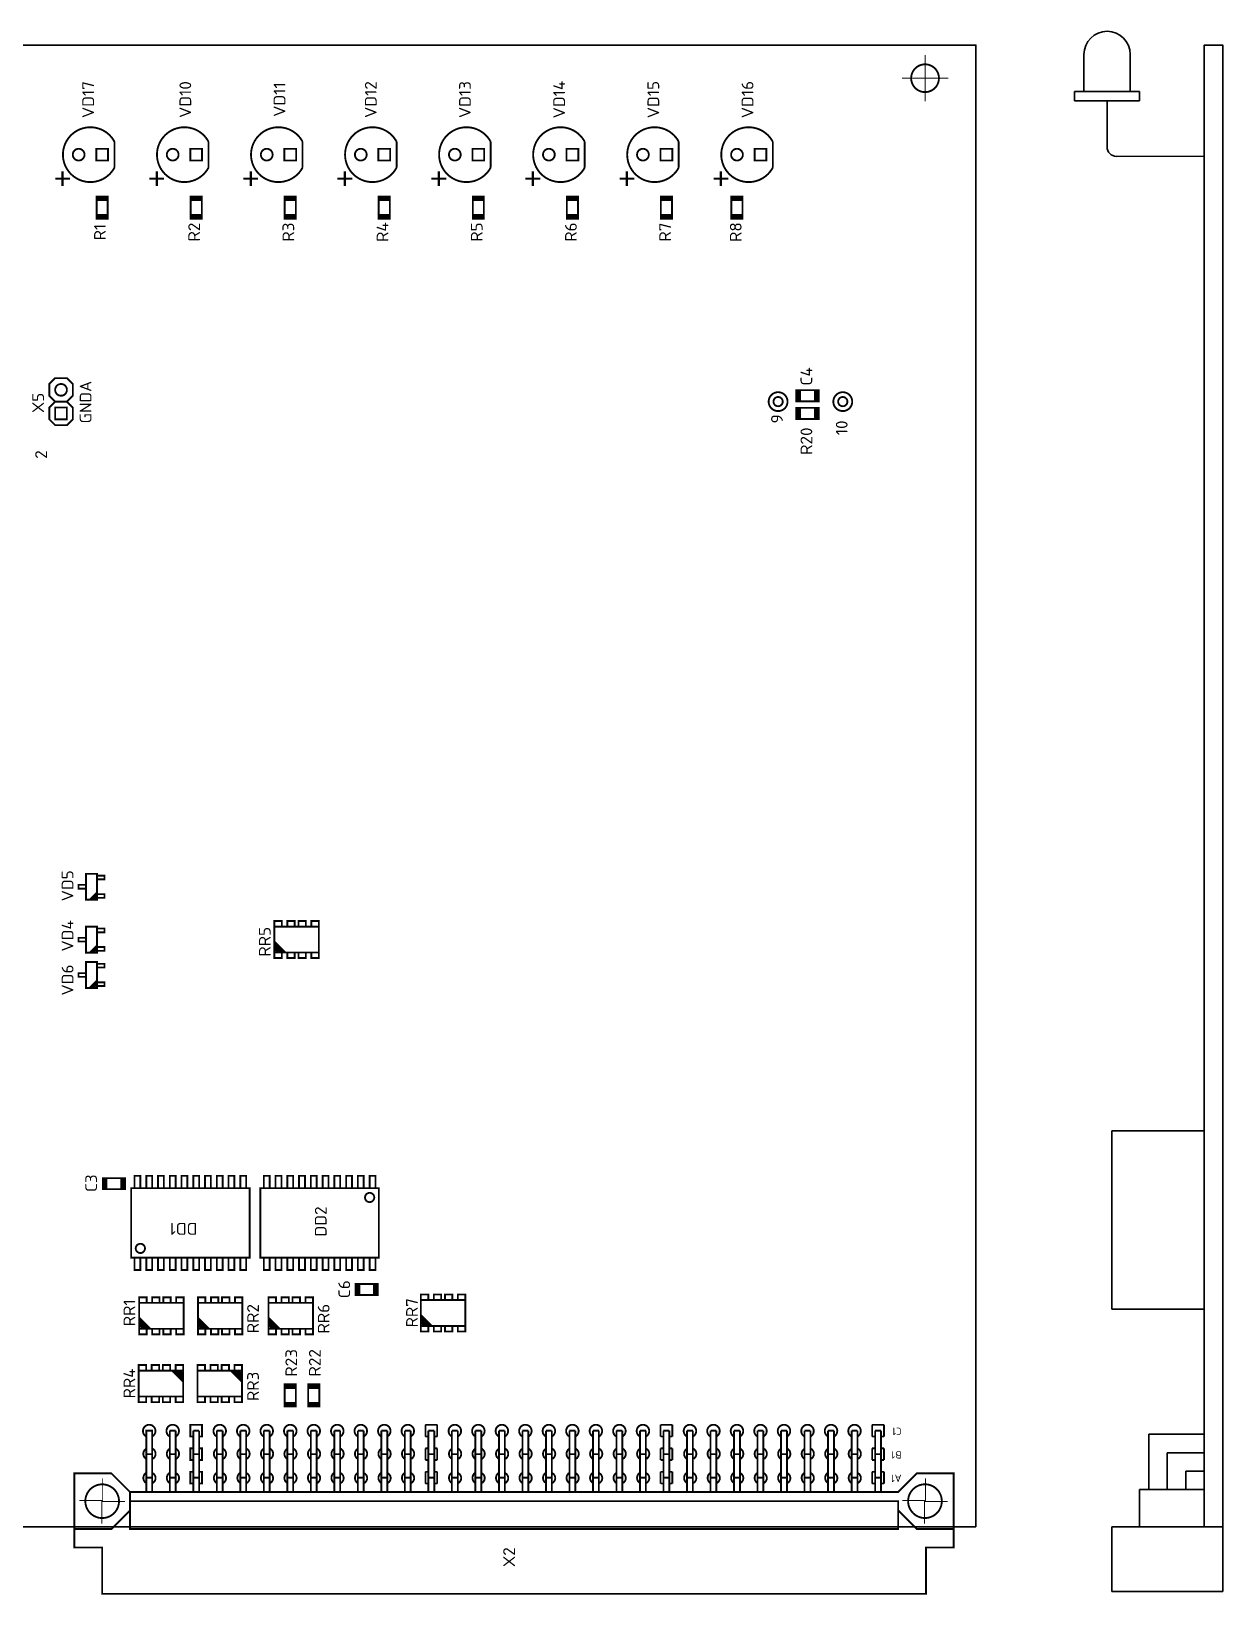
# Model space of a CAD drawing. Header units: millimetres. Extents: x 370 to 630, y -3056 to -2888.
# Drawn here: x 501.3 to 630, y -3056.3 to -2887.5 of the extents above; entities that cross this region are included whole.
import ezdxf
from ezdxf.enums import TextEntityAlignment as Align

# ---------------------------------------------------------------- set-up
doc = ezdxf.new("R2010")
doc.units = ezdxf.units.MM
doc.layers.add('BOARD', color=173, linetype='Continuous', lineweight=35)
doc.layers.add('TOP', color=241, linetype='Continuous', lineweight=35)
doc.styles.get("Standard").update_dxf_attribs({"font": 'txt.shx'})

msp = doc.modelspace()

# ---------------------------------------------------------------- linework, layer by layer
at = {"layer": 'BOARD'}
for points in [[(603.34, -3049), (370.09, -3049), (370.09, -2889), (603.34, -2889)], [(630, -3049), (628, -3049), (628, -2889), (630, -2889)]]:
    msp.add_lwpolyline(points, close=True, dxfattribs=at)
at = {"layer": 'TOP'}
for p, q in [((615, -2894), (615, -2890)), ((620, -2894), (620, -2890)), ((614, -2894), (614, -2895)), ((621, -2894), (614, -2894)), ((614, -2895), (621, -2895)), ((617.5, -2895), (617.5, -2900)), ((621, -2895), (621, -2894)), ((628, -2901), (618.507, -2901.007)), ((628, -3006.235), (618, -3006.235)), ((618, -3006.235), (618, -3025.51)), ((618, -3025.51), (628, -3025.51)), ((622, -3044.971), (622, -3039)), ((622, -3039), (628, -3039)), ((624, -3044.971), (624, -3041)), ((624, -3041), (628, -3041)), ((626, -3044.971), (626, -3043)), ((626, -3043), (628, -3043)), ((628, -3044.971), (621, -3044.971)), ((621, -3044.971), (621, -3049)), ((628, -3049), (618, -3049)), ((618, -3049), (618, -3056)), ((630, -3056), (630, -3049)), ((618, -3056), (630, -3056))]:
    msp.add_line(p, q, dxfattribs=at)
for points, const_width in [([(597.84, -2895.07), (597.84, -2890.07)], 0.1), ([(595.34, -2892.57), (600.34, -2892.57)], 0.1), ([(509.575, -2901.46), (508.305, -2901.46), (508.305, -2900.19), (509.575, -2900.19), (509.575, -2901.46)], 0.2), ([(510.27, -2902.225), (510.27, -2899.425)], 0.2), ([(519.735, -2901.46), (518.465, -2901.46), (518.465, -2900.19), (519.735, -2900.19), (519.735, -2901.46)], 0.2), ([(520.43, -2902.225), (520.43, -2899.425)], 0.2), ([(529.895, -2901.46), (528.625, -2901.46), (528.625, -2900.19), (529.895, -2900.19), (529.895, -2901.46)], 0.2), ([(530.59, -2902.225), (530.59, -2899.425)], 0.2), ([(540.055, -2901.46), (538.785, -2901.46), (538.785, -2900.19), (540.055, -2900.19), (540.055, -2901.46)], 0.2), ([(540.75, -2902.225), (540.75, -2899.425)], 0.2), ([(550.215, -2901.46), (548.945, -2901.46), (548.945, -2900.19), (550.215, -2900.19), (550.215, -2901.46)], 0.2), ([(550.91, -2902.225), (550.91, -2899.425)], 0.2), ([(560.375, -2901.46), (559.105, -2901.46), (559.105, -2900.19), (560.375, -2900.19), (560.375, -2901.46)], 0.2), ([(561.07, -2902.225), (561.07, -2899.425)], 0.2), ([(570.535, -2901.46), (569.265, -2901.46), (569.265, -2900.19), (570.535, -2900.19), (570.535, -2901.46)], 0.2), ([(571.23, -2902.225), (571.23, -2899.425)], 0.2), ([(580.695, -2901.46), (579.425, -2901.46), (579.425, -2900.19), (580.695, -2900.19), (580.695, -2901.46)], 0.2), ([(581.39, -2902.225), (581.39, -2899.425)], 0.2), ([(505.47, -2903.425), (503.87, -2903.425)], 0.2), ([(504.67, -2904.225), (504.67, -2902.625)], 0.25), ([(515.63, -2903.425), (514.03, -2903.425)], 0.2), ([(514.83, -2904.225), (514.83, -2902.625)], 0.25), ([(525.79, -2903.425), (524.19, -2903.425)], 0.2), ([(524.99, -2904.225), (524.99, -2902.625)], 0.25), ([(535.95, -2903.425), (534.35, -2903.425)], 0.2), ([(535.15, -2904.225), (535.15, -2902.625)], 0.25), ([(546.11, -2903.425), (544.51, -2903.425)], 0.2), ([(545.31, -2904.225), (545.31, -2902.625)], 0.25), ([(556.27, -2903.425), (554.67, -2903.425)], 0.2), ([(555.47, -2904.225), (555.47, -2902.625)], 0.25), ([(566.43, -2903.425), (564.83, -2903.425)], 0.2), ([(565.63, -2904.225), (565.63, -2902.625)], 0.25), ([(576.59, -2903.425), (574.99, -2903.425)], 0.2), ([(575.79, -2904.225), (575.79, -2902.625)], 0.25), ([(509.54, -2905.34), (508.34, -2905.34), (508.34, -2907.74), (509.54, -2907.74), (509.54, -2905.34)], 0.2), ([(508.34, -2905.54), (509.54, -2905.54)], 0.2), ([(508.34, -2905.74), (509.54, -2905.74)], 0.2), ([(519.7, -2905.34), (518.5, -2905.34), (518.5, -2907.74), (519.7, -2907.74), (519.7, -2905.34)], 0.2), ([(518.5, -2905.54), (519.7, -2905.54)], 0.2), ([(518.5, -2905.74), (519.7, -2905.74)], 0.2), ([(529.86, -2905.34), (528.66, -2905.34), (528.66, -2907.74), (529.86, -2907.74), (529.86, -2905.34)], 0.2), ([(528.66, -2905.54), (529.86, -2905.54)], 0.2), ([(528.66, -2905.74), (529.86, -2905.74)], 0.2), ([(540.02, -2905.34), (538.82, -2905.34), (538.82, -2907.74), (540.02, -2907.74), (540.02, -2905.34)], 0.2), ([(538.82, -2905.54), (540.02, -2905.54)], 0.2), ([(538.82, -2905.74), (540.02, -2905.74)], 0.2), ([(550.18, -2905.34), (548.98, -2905.34), (548.98, -2907.74), (550.18, -2907.74), (550.18, -2905.34)], 0.2), ([(548.98, -2905.54), (550.18, -2905.54)], 0.2), ([(548.98, -2905.74), (550.18, -2905.74)], 0.2), ([(560.34, -2905.34), (559.14, -2905.34), (559.14, -2907.74), (560.34, -2907.74), (560.34, -2905.34)], 0.2), ([(559.14, -2905.54), (560.34, -2905.54)], 0.2), ([(559.14, -2905.74), (560.34, -2905.74)], 0.2), ([(570.5, -2905.34), (569.3, -2905.34), (569.3, -2907.74), (570.5, -2907.74), (570.5, -2905.34)], 0.2), ([(569.3, -2905.54), (570.5, -2905.54)], 0.2), ([(569.3, -2905.74), (570.5, -2905.74)], 0.2), ([(578.12, -2905.34), (576.92, -2905.34), (576.92, -2907.74), (578.12, -2907.74), (578.12, -2905.34)], 0.2), ([(576.92, -2905.54), (578.12, -2905.54)], 0.2), ([(576.92, -2905.74), (578.12, -2905.74)], 0.2), ([(508.34, -2907.34), (509.54, -2907.34)], 0.2), ([(518.5, -2907.34), (519.7, -2907.34)], 0.2), ([(528.66, -2907.34), (529.86, -2907.34)], 0.2), ([(538.82, -2907.34), (540.02, -2907.34)], 0.2), ([(548.98, -2907.34), (550.18, -2907.34)], 0.2), ([(559.14, -2907.34), (560.34, -2907.34)], 0.2), ([(569.3, -2907.34), (570.5, -2907.34)], 0.2), ([(576.92, -2907.34), (578.12, -2907.34)], 0.2), ([(508.34, -2907.54), (509.54, -2907.54)], 0.2), ([(518.5, -2907.54), (519.7, -2907.54)], 0.2), ([(528.66, -2907.54), (529.86, -2907.54)], 0.2), ([(538.82, -2907.54), (540.02, -2907.54)], 0.2), ([(548.98, -2907.54), (550.18, -2907.54)], 0.2), ([(559.14, -2907.54), (560.34, -2907.54)], 0.2), ([(569.3, -2907.54), (570.5, -2907.54)], 0.2), ([(576.92, -2907.54), (578.12, -2907.54)], 0.2), ([(505.765, -2928.13), (505.13, -2927.495), (505.765, -2926.86), (505.765, -2925.59), (505.13, -2924.955), (503.86, -2924.955), (503.225, -2925.59), (503.225, -2926.86), (503.86, -2927.495), (503.225, -2928.13), (503.225, -2929.4), (503.86, -2930.035), (505.13, -2930.035), (505.765, -2929.4), (505.765, -2928.13)], 0.2), ([(503.86, -2927.495), (505.13, -2927.495)], 0.2), ([(583.94, -2927.46), (583.94, -2926.26), (586.34, -2926.26), (586.34, -2927.46), (583.94, -2927.46)], 0.2), ([(584.14, -2926.26), (584.14, -2927.46)], 0.2), ([(584.34, -2927.46), (584.34, -2926.26)], 0.2), ([(585.94, -2926.26), (585.94, -2927.46)], 0.2), ([(586.14, -2926.26), (586.14, -2927.46)], 0.2), ([(503.86, -2929.4), (503.86, -2928.13), (505.13, -2928.13), (505.13, -2929.4), (503.86, -2929.4)], 0.2), ([(586.34, -2929.365), (586.34, -2928.165), (583.94, -2928.165), (583.94, -2929.365), (586.34, -2929.365)], 0.2), ([(584.14, -2928.165), (584.14, -2929.365)], 0.2), ([(584.34, -2928.165), (584.34, -2929.365)], 0.2), ([(585.94, -2928.165), (585.94, -2929.365)], 0.2), ([(586.14, -2928.165), (586.14, -2929.365)], 0.2), ([(507.19, -2978.485), (507.19, -2979.685), (506.39, -2979.685), (506.39, -2980.085), (507.19, -2980.085), (507.19, -2981.285), (508.39, -2981.285), (508.39, -2978.485), (507.19, -2978.485)], 0.2), ([(507.19, -2980.085), (507.19, -2979.685)], 0.2), ([(508.39, -2979.085), (509.19, -2979.085), (509.19, -2978.685), (508.39, -2978.685)], 0.2), ([(508.39, -2980.485), (507.59, -2981.285)], 0.2), ([(507.79, -2981.285), (508.39, -2980.685), (509.19, -2980.685), (509.19, -2981.085), (508.39, -2981.085)], 0.2), ([(508.39, -2980.885), (507.99, -2981.285)], 0.2), ([(507.19, -2984.2), (507.19, -2985.4), (506.39, -2985.4), (506.39, -2985.8), (507.19, -2985.8), (507.19, -2987), (508.39, -2987), (508.39, -2984.2), (507.19, -2984.2)], 0.2), ([(508.39, -2984.8), (509.19, -2984.8), (509.19, -2984.4), (508.39, -2984.4)], 0.2), ([(527.545, -2984.185), (527.545, -2983.585), (528.345, -2983.585), (528.345, -2984.185)], 0.2), ([(527.545, -2986.985), (527.545, -2984.185), (532.345, -2984.185), (532.345, -2986.985), (527.545, -2986.985), (527.545, -2987.585), (528.345, -2987.585), (528.345, -2986.985), (527.545, -2986.185)], 0.2), ([(528.945, -2984.185), (528.945, -2983.585), (529.745, -2983.585), (529.745, -2984.185)], 0.2), ([(530.145, -2984.185), (530.145, -2983.585), (530.945, -2983.585), (530.945, -2984.185)], 0.2), ([(531.545, -2984.185), (531.545, -2983.585), (532.345, -2983.585), (532.345, -2984.185)], 0.2), ([(507.19, -2985.8), (507.19, -2985.4)], 0.2), ([(508.39, -2986.2), (507.59, -2987)], 0.2), ([(507.79, -2987), (508.39, -2986.4), (509.19, -2986.4), (509.19, -2986.8), (508.39, -2986.8)], 0.2), ([(508.39, -2986.6), (507.99, -2987)], 0.2), ([(528.745, -2986.985), (527.545, -2985.785)], 0.2), ([(528.545, -2986.985), (527.545, -2985.985)], 0.2), ([(528.145, -2986.985), (527.545, -2986.385)], 0.2), ([(527.945, -2986.985), (527.545, -2986.585)], 0.2), ([(507.19, -2988.01), (507.19, -2989.21), (506.39, -2989.21), (506.39, -2989.61), (507.19, -2989.61), (507.19, -2990.81), (508.39, -2990.81), (508.39, -2988.01), (507.19, -2988.01)], 0.2), ([(508.39, -2988.61), (509.19, -2988.61), (509.19, -2988.21), (508.39, -2988.21)], 0.2), ([(528.945, -2986.985), (528.945, -2987.585), (529.745, -2987.585), (529.745, -2986.985)], 0.2), ([(530.145, -2986.985), (530.145, -2987.585), (530.945, -2987.585), (530.945, -2986.985)], 0.2), ([(531.545, -2986.985), (531.545, -2987.585), (532.345, -2987.585), (532.345, -2986.985)], 0.2), ([(507.19, -2989.61), (507.19, -2989.21)], 0.2), ([(508.39, -2990.01), (507.59, -2990.81)], 0.2), ([(507.79, -2990.81), (508.39, -2990.21), (509.19, -2990.21), (509.19, -2990.61), (508.39, -2990.61)], 0.2), ([(508.39, -2990.41), (507.99, -2990.81)], 0.2), ([(511.41, -3011.35), (511.41, -3012.55), (509.01, -3012.55), (509.01, -3011.35), (511.41, -3011.35)], 0.2), ([(509.21, -3012.55), (509.21, -3011.35)], 0.2), ([(509.41, -3012.55), (509.41, -3011.35)], 0.2), ([(511.01, -3011.35), (511.01, -3012.55)], 0.2), ([(511.21, -3012.55), (511.21, -3011.35)], 0.2), ([(512.433, -3012.38), (512.433, -3011.11), (513.067, -3011.11), (513.067, -3012.38)], 0.2), ([(513.703, -3012.38), (513.703, -3011.11), (514.337, -3011.11), (514.337, -3012.38)], 0.2), ([(514.973, -3012.38), (514.973, -3011.11), (515.607, -3011.11), (515.607, -3012.38)], 0.2), ([(516.243, -3012.38), (516.243, -3011.11), (516.877, -3011.11), (516.877, -3012.38)], 0.2), ([(517.513, -3012.38), (517.513, -3011.11), (518.147, -3011.11), (518.147, -3012.38)], 0.2), ([(518.783, -3012.38), (518.783, -3011.11), (519.417, -3011.11), (519.417, -3012.38)], 0.2), ([(520.053, -3012.38), (520.053, -3011.11), (520.687, -3011.11), (520.687, -3012.38)], 0.2), ([(521.323, -3012.38), (521.323, -3011.11), (521.957, -3011.11), (521.957, -3012.38)], 0.2), ([(522.593, -3012.38), (522.593, -3011.11), (523.227, -3011.11), (523.227, -3012.38)], 0.2), ([(523.863, -3012.38), (523.863, -3011.11), (524.497, -3011.11), (524.497, -3012.38)], 0.2), ([(527.037, -3012.38), (527.037, -3011.11), (526.403, -3011.11), (526.403, -3012.38)], 0.2), ([(528.307, -3012.38), (528.307, -3011.11), (527.673, -3011.11), (527.673, -3012.38)], 0.2), ([(529.577, -3012.38), (529.577, -3011.11), (528.943, -3011.11), (528.943, -3012.38)], 0.2), ([(530.847, -3012.38), (530.847, -3011.11), (530.213, -3011.11), (530.213, -3012.38)], 0.2), ([(532.117, -3012.38), (532.117, -3011.11), (531.483, -3011.11), (531.483, -3012.38)], 0.2), ([(533.387, -3012.38), (533.387, -3011.11), (532.753, -3011.11), (532.753, -3012.38)], 0.2), ([(534.657, -3012.38), (534.657, -3011.11), (534.023, -3011.11), (534.023, -3012.38)], 0.2), ([(535.927, -3012.38), (535.927, -3011.11), (535.293, -3011.11), (535.293, -3012.38)], 0.2), ([(537.197, -3012.38), (537.197, -3011.11), (536.563, -3011.11), (536.563, -3012.38)], 0.2), ([(538.467, -3012.38), (538.467, -3011.11), (537.833, -3011.11), (537.833, -3012.38)], 0.2), ([(524.865, -3019.94), (512.065, -3019.94), (512.065, -3012.44), (524.865, -3012.44), (524.865, -3019.94)], 0.2), ([(526.035, -3012.44), (538.835, -3012.44), (538.835, -3019.94), (526.035, -3019.94), (526.035, -3012.44)], 0.2), ([(512.433, -3020), (512.433, -3021.27), (513.067, -3021.27), (513.067, -3020)], 0.2), ([(513.703, -3020), (513.703, -3021.27), (514.337, -3021.27), (514.337, -3020)], 0.2), ([(514.973, -3020), (514.973, -3021.27), (515.607, -3021.27), (515.607, -3020)], 0.2), ([(516.243, -3020), (516.243, -3021.27), (516.877, -3021.27), (516.877, -3020)], 0.2), ([(517.513, -3020), (517.513, -3021.27), (518.147, -3021.27), (518.147, -3020)], 0.2), ([(518.783, -3020), (518.783, -3021.27), (519.417, -3021.27), (519.417, -3020)], 0.2), ([(520.053, -3020), (520.053, -3021.27), (520.687, -3021.27), (520.687, -3020)], 0.2), ([(521.323, -3020), (521.323, -3021.27), (521.957, -3021.27), (521.957, -3020)], 0.2), ([(522.593, -3020), (522.593, -3021.27), (523.227, -3021.27), (523.227, -3020)], 0.2), ([(523.863, -3020), (523.863, -3021.27), (524.497, -3021.27), (524.497, -3020)], 0.2), ([(527.037, -3020), (527.037, -3021.27), (526.403, -3021.27), (526.403, -3020)], 0.2), ([(528.307, -3020), (528.307, -3021.27), (527.673, -3021.27), (527.673, -3020)], 0.2), ([(529.577, -3020), (529.577, -3021.27), (528.943, -3021.27), (528.943, -3020)], 0.2), ([(530.847, -3020), (530.847, -3021.27), (530.213, -3021.27), (530.213, -3020)], 0.2), ([(532.117, -3020), (532.117, -3021.27), (531.483, -3021.27), (531.483, -3020)], 0.2), ([(533.387, -3020), (533.387, -3021.27), (532.753, -3021.27), (532.753, -3020)], 0.2), ([(534.657, -3020), (534.657, -3021.27), (534.023, -3021.27), (534.023, -3020)], 0.2), ([(535.927, -3020), (535.927, -3021.27), (535.293, -3021.27), (535.293, -3020)], 0.2), ([(537.197, -3020), (537.197, -3021.27), (536.563, -3021.27), (536.563, -3020)], 0.2), ([(538.467, -3020), (538.467, -3021.27), (537.833, -3021.27), (537.833, -3020)], 0.2), ([(538.715, -3022.78), (538.715, -3023.98), (536.315, -3023.98), (536.315, -3022.78), (538.715, -3022.78)], 0.2), ([(536.515, -3023.98), (536.515, -3022.78)], 0.2), ([(536.715, -3023.98), (536.715, -3022.78)], 0.2), ([(538.315, -3022.78), (538.315, -3023.98)], 0.2), ([(538.515, -3023.98), (538.515, -3022.78)], 0.2), ([(543.37, -3024.52), (543.37, -3023.92), (544.17, -3023.92), (544.17, -3024.52)], 0.2), ([(544.77, -3024.52), (544.77, -3023.92), (545.57, -3023.92), (545.57, -3024.52)], 0.2), ([(545.97, -3024.52), (545.97, -3023.92), (546.77, -3023.92), (546.77, -3024.52)], 0.2), ([(547.37, -3024.52), (547.37, -3023.92), (548.17, -3023.92), (548.17, -3024.52)], 0.2), ([(512.94, -3024.825), (512.94, -3024.225), (513.74, -3024.225), (513.74, -3024.825)], 0.2), ([(512.94, -3027.625), (512.94, -3024.825), (517.74, -3024.825), (517.74, -3027.625), (512.94, -3027.625), (512.94, -3028.225), (513.74, -3028.225), (513.74, -3027.625), (512.94, -3026.825)], 0.2), ([(514.34, -3024.825), (514.34, -3024.225), (515.14, -3024.225), (515.14, -3024.825)], 0.2), ([(515.54, -3024.825), (515.54, -3024.225), (516.34, -3024.225), (516.34, -3024.825)], 0.2), ([(516.94, -3024.825), (516.94, -3024.225), (517.74, -3024.225), (517.74, -3024.825)], 0.2), ([(519.29, -3024.825), (519.29, -3024.225), (520.09, -3024.225), (520.09, -3024.825)], 0.2), ([(519.29, -3027.625), (519.29, -3024.825), (524.09, -3024.825), (524.09, -3027.625), (519.29, -3027.625), (519.29, -3028.225), (520.09, -3028.225), (520.09, -3027.625), (519.29, -3026.825)], 0.2), ([(520.69, -3024.825), (520.69, -3024.225), (521.49, -3024.225), (521.49, -3024.825)], 0.2), ([(521.89, -3024.825), (521.89, -3024.225), (522.69, -3024.225), (522.69, -3024.825)], 0.2), ([(523.29, -3024.825), (523.29, -3024.225), (524.09, -3024.225), (524.09, -3024.825)], 0.2), ([(526.91, -3024.825), (526.91, -3024.225), (527.71, -3024.225), (527.71, -3024.825)], 0.2), ([(526.91, -3027.625), (526.91, -3024.825), (531.71, -3024.825), (531.71, -3027.625), (526.91, -3027.625), (526.91, -3028.225), (527.71, -3028.225), (527.71, -3027.625), (526.91, -3026.825)], 0.2), ([(528.31, -3024.825), (528.31, -3024.225), (529.11, -3024.225), (529.11, -3024.825)], 0.2), ([(529.51, -3024.825), (529.51, -3024.225), (530.31, -3024.225), (530.31, -3024.825)], 0.2), ([(530.91, -3024.825), (530.91, -3024.225), (531.71, -3024.225), (531.71, -3024.825)], 0.2), ([(543.37, -3027.32), (543.37, -3024.52), (548.17, -3024.52), (548.17, -3027.32), (543.37, -3027.32), (543.37, -3027.92), (544.17, -3027.92), (544.17, -3027.32), (543.37, -3026.52)], 0.2), ([(514.14, -3027.625), (512.94, -3026.425)], 0.2), ([(513.94, -3027.625), (512.94, -3026.625)], 0.2), ([(513.54, -3027.625), (512.94, -3027.025)], 0.2), ([(513.34, -3027.625), (512.94, -3027.225)], 0.2), ([(520.49, -3027.625), (519.29, -3026.425)], 0.2), ([(520.29, -3027.625), (519.29, -3026.625)], 0.2), ([(519.89, -3027.625), (519.29, -3027.025)], 0.2), ([(519.69, -3027.625), (519.29, -3027.225)], 0.2), ([(528.11, -3027.625), (526.91, -3026.425)], 0.2), ([(527.91, -3027.625), (526.91, -3026.625)], 0.2), ([(527.51, -3027.625), (526.91, -3027.025)], 0.2), ([(527.31, -3027.625), (526.91, -3027.225)], 0.2), ([(544.57, -3027.32), (543.37, -3026.12)], 0.2), ([(544.37, -3027.32), (543.37, -3026.32)], 0.2), ([(543.97, -3027.32), (543.37, -3026.72)], 0.2), ([(543.77, -3027.32), (543.37, -3026.92)], 0.2), ([(544.77, -3027.32), (544.77, -3027.92), (545.57, -3027.92), (545.57, -3027.32)], 0.2), ([(545.97, -3027.32), (545.97, -3027.92), (546.77, -3027.92), (546.77, -3027.32)], 0.2), ([(547.37, -3027.32), (547.37, -3027.92), (548.17, -3027.92), (548.17, -3027.32)], 0.2), ([(514.34, -3027.625), (514.34, -3028.225), (515.14, -3028.225), (515.14, -3027.625)], 0.2), ([(515.54, -3027.625), (515.54, -3028.225), (516.34, -3028.225), (516.34, -3027.625)], 0.2), ([(516.94, -3027.625), (516.94, -3028.225), (517.74, -3028.225), (517.74, -3027.625)], 0.2), ([(520.69, -3027.625), (520.69, -3028.225), (521.49, -3028.225), (521.49, -3027.625)], 0.2), ([(521.89, -3027.625), (521.89, -3028.225), (522.69, -3028.225), (522.69, -3027.625)], 0.2), ([(523.29, -3027.625), (523.29, -3028.225), (524.09, -3028.225), (524.09, -3027.625)], 0.2), ([(528.31, -3027.625), (528.31, -3028.225), (529.11, -3028.225), (529.11, -3027.625)], 0.2), ([(529.51, -3027.625), (529.51, -3028.225), (530.31, -3028.225), (530.31, -3027.625)], 0.2), ([(530.91, -3027.625), (530.91, -3028.225), (531.71, -3028.225), (531.71, -3027.625)], 0.2), ([(513.69, -3032.14), (513.69, -3031.54), (512.89, -3031.54), (512.89, -3032.14)], 0.2), ([(517.69, -3032.14), (517.69, -3034.94), (512.89, -3034.94), (512.89, -3032.14), (517.69, -3032.14), (517.69, -3031.54), (516.89, -3031.54), (516.89, -3032.14), (517.69, -3032.94)], 0.2), ([(515.09, -3032.14), (515.09, -3031.54), (514.29, -3031.54), (514.29, -3032.14)], 0.2), ([(516.29, -3032.14), (516.29, -3031.54), (515.49, -3031.54), (515.49, -3032.14)], 0.2), ([(516.49, -3032.14), (517.69, -3033.34)], 0.2), ([(516.69, -3032.14), (517.69, -3033.14)], 0.2), ([(517.09, -3032.14), (517.69, -3032.74)], 0.2), ([(517.29, -3032.14), (517.69, -3032.54)], 0.2), ([(520.04, -3032.14), (520.04, -3031.54), (519.24, -3031.54), (519.24, -3032.14)], 0.2), ([(524.04, -3032.14), (524.04, -3034.94), (519.24, -3034.94), (519.24, -3032.14), (524.04, -3032.14), (524.04, -3031.54), (523.24, -3031.54), (523.24, -3032.14), (524.04, -3032.94)], 0.2), ([(521.44, -3032.14), (521.44, -3031.54), (520.64, -3031.54), (520.64, -3032.14)], 0.2), ([(522.64, -3032.14), (522.64, -3031.54), (521.84, -3031.54), (521.84, -3032.14)], 0.2), ([(522.84, -3032.14), (524.04, -3033.34)], 0.2), ([(523.04, -3032.14), (524.04, -3033.14)], 0.2), ([(523.44, -3032.14), (524.04, -3032.74)], 0.2), ([(523.64, -3032.14), (524.04, -3032.54)], 0.2), ([(529.86, -3033.61), (528.66, -3033.61), (528.66, -3036.01), (529.86, -3036.01), (529.86, -3033.61)], 0.2), ([(528.66, -3033.81), (529.86, -3033.81)], 0.2), ([(528.66, -3034.01), (529.86, -3034.01)], 0.2), ([(532.4, -3033.61), (531.2, -3033.61), (531.2, -3036.01), (532.4, -3036.01), (532.4, -3033.61)], 0.2), ([(531.2, -3033.81), (532.4, -3033.81)], 0.2), ([(531.2, -3034.01), (532.4, -3034.01)], 0.2), ([(513.69, -3034.94), (513.69, -3035.54), (512.89, -3035.54), (512.89, -3034.94)], 0.2), ([(515.09, -3034.94), (515.09, -3035.54), (514.29, -3035.54), (514.29, -3034.94)], 0.2), ([(516.29, -3034.94), (516.29, -3035.54), (515.49, -3035.54), (515.49, -3034.94)], 0.2), ([(517.69, -3034.94), (517.69, -3035.54), (516.89, -3035.54), (516.89, -3034.94)], 0.2), ([(520.04, -3034.94), (520.04, -3035.54), (519.24, -3035.54), (519.24, -3034.94)], 0.2), ([(521.44, -3034.94), (521.44, -3035.54), (520.64, -3035.54), (520.64, -3034.94)], 0.2), ([(522.64, -3034.94), (522.64, -3035.54), (521.84, -3035.54), (521.84, -3034.94)], 0.2), ([(524.04, -3034.94), (524.04, -3035.54), (523.24, -3035.54), (523.24, -3034.94)], 0.2), ([(528.66, -3035.61), (529.86, -3035.61)], 0.2), ([(528.66, -3035.81), (529.86, -3035.81)], 0.2), ([(531.2, -3035.61), (532.4, -3035.61)], 0.2), ([(531.2, -3035.81), (532.4, -3035.81)], 0.2), ([(513.702, -3045.287), (513.702, -3038.62), (514.338, -3038.62), (514.338, -3045.287)], 0.2), ([(516.242, -3038.62), (516.878, -3038.62)], 0.2), ([(516.242, -3045.287), (516.242, -3038.62)], 0.2), ([(516.878, -3038.62), (516.878, -3045.287)], 0.2), ([(518.782, -3039.255), (518.465, -3039.255), (518.465, -3037.985), (519.735, -3037.985), (519.735, -3039.255), (519.418, -3039.255)], 0.2), ([(518.782, -3038.62), (519.418, -3038.62)], 0.2), ([(518.782, -3045.287), (518.782, -3038.62)], 0.2), ([(519.418, -3038.62), (519.418, -3045.287)], 0.2), ([(521.322, -3038.62), (521.958, -3038.62)], 0.2), ([(521.322, -3045.287), (521.322, -3038.62)], 0.2), ([(521.958, -3038.62), (521.958, -3045.287)], 0.2), ([(523.862, -3038.62), (524.498, -3038.62)], 0.2), ([(523.862, -3045.287), (523.862, -3038.62)], 0.2), ([(524.498, -3038.62), (524.498, -3045.287)], 0.2), ([(526.402, -3038.62), (527.038, -3038.62)], 0.2), ([(526.402, -3045.287), (526.402, -3038.62)], 0.2), ([(527.038, -3038.62), (527.038, -3045.287)], 0.2), ([(528.942, -3038.62), (529.578, -3038.62)], 0.2), ([(528.942, -3045.287), (528.942, -3038.62)], 0.2), ([(529.578, -3038.62), (529.578, -3045.287)], 0.2), ([(531.482, -3038.62), (532.118, -3038.62)], 0.2), ([(531.482, -3045.287), (531.482, -3038.62)], 0.2), ([(532.118, -3038.62), (532.118, -3045.287)], 0.2), ([(534.022, -3038.62), (534.658, -3038.62)], 0.2), ([(534.022, -3045.287), (534.022, -3038.62)], 0.2), ([(534.658, -3038.62), (534.658, -3045.287)], 0.2), ([(536.562, -3038.62), (537.198, -3038.62)], 0.2), ([(536.562, -3045.287), (536.562, -3038.62)], 0.2), ([(537.198, -3038.62), (537.198, -3045.287)], 0.2), ([(539.102, -3038.62), (539.738, -3038.62)], 0.2), ([(539.102, -3045.287), (539.102, -3038.62)], 0.2), ([(539.738, -3038.62), (539.738, -3045.287)], 0.2), ([(541.642, -3038.62), (542.278, -3038.62)], 0.2), ([(541.642, -3045.287), (541.642, -3038.62)], 0.2), ([(542.278, -3038.62), (542.278, -3045.287)], 0.2), ([(543.865, -3039.255), (543.865, -3037.985)], 0.2), ([(543.865, -3037.985), (545.135, -3037.985)], 0.2), ([(544.182, -3038.62), (544.818, -3038.62)], 0.2), ([(544.182, -3045.287), (544.182, -3038.62)], 0.2), ([(544.818, -3038.62), (544.818, -3045.287)], 0.2), ([(545.135, -3037.985), (545.135, -3039.255)], 0.2), ([(546.722, -3038.62), (547.358, -3038.62)], 0.2), ([(546.722, -3045.287), (546.722, -3038.62)], 0.2), ([(547.358, -3038.62), (547.358, -3045.287)], 0.2), ([(549.262, -3038.62), (549.898, -3038.62)], 0.2), ([(549.262, -3045.287), (549.262, -3038.62)], 0.2), ([(549.898, -3038.62), (549.898, -3045.287)], 0.2), ([(551.802, -3038.62), (552.438, -3038.62)], 0.2), ([(551.802, -3045.287), (551.802, -3038.62)], 0.2), ([(552.438, -3038.62), (552.438, -3045.287)], 0.2), ([(554.342, -3038.62), (554.978, -3038.62)], 0.2), ([(554.342, -3045.287), (554.342, -3038.62)], 0.2), ([(554.978, -3038.62), (554.978, -3045.287)], 0.2), ([(556.882, -3038.62), (557.518, -3038.62)], 0.2), ([(556.882, -3045.287), (556.882, -3038.62)], 0.2), ([(557.518, -3038.62), (557.518, -3045.287)], 0.2), ([(559.422, -3038.62), (560.058, -3038.62)], 0.2), ([(559.422, -3045.287), (559.422, -3038.62)], 0.2), ([(560.058, -3038.62), (560.058, -3045.287)], 0.2), ([(561.962, -3038.62), (562.598, -3038.62)], 0.2), ([(561.962, -3045.287), (561.962, -3038.62)], 0.2), ([(562.598, -3038.62), (562.598, -3045.287)], 0.2), ([(564.502, -3038.62), (565.138, -3038.62)], 0.2), ([(564.502, -3045.287), (564.502, -3038.62)], 0.2), ([(565.138, -3038.62), (565.138, -3045.287)], 0.2), ([(567.042, -3038.62), (567.678, -3038.62)], 0.2), ([(567.042, -3045.287), (567.042, -3038.62)], 0.2), ([(567.678, -3038.62), (567.678, -3045.287)], 0.2), ([(569.265, -3039.255), (569.265, -3037.985)], 0.2), ([(569.265, -3037.985), (570.535, -3037.985)], 0.2), ([(569.582, -3038.62), (570.218, -3038.62)], 0.2), ([(569.582, -3045.287), (569.582, -3038.62)], 0.2), ([(570.218, -3038.62), (570.218, -3045.287)], 0.2), ([(570.535, -3037.985), (570.535, -3039.255)], 0.2), ([(572.122, -3038.62), (572.758, -3038.62)], 0.2), ([(572.122, -3045.287), (572.122, -3038.62)], 0.2), ([(572.758, -3038.62), (572.758, -3045.287)], 0.2), ([(574.662, -3038.62), (575.298, -3038.62)], 0.2), ([(574.662, -3045.287), (574.662, -3038.62)], 0.2), ([(575.298, -3038.62), (575.298, -3045.287)], 0.2), ([(577.202, -3038.62), (577.838, -3038.62)], 0.2), ([(577.202, -3045.287), (577.202, -3038.62)], 0.2), ([(577.838, -3038.62), (577.838, -3045.287)], 0.2), ([(579.742, -3038.62), (580.378, -3038.62)], 0.2), ([(579.742, -3045.287), (579.742, -3038.62)], 0.2), ([(580.378, -3038.62), (580.378, -3045.287)], 0.2), ([(582.282, -3038.62), (582.918, -3038.62)], 0.2), ([(582.282, -3045.287), (582.282, -3038.62)], 0.2), ([(582.918, -3038.62), (582.918, -3045.287)], 0.2), ([(584.822, -3038.62), (585.458, -3038.62)], 0.2), ([(584.822, -3045.287), (584.822, -3038.62)], 0.2), ([(585.458, -3038.62), (585.458, -3045.287)], 0.2), ([(587.362, -3038.62), (587.998, -3038.62)], 0.2), ([(587.362, -3045.287), (587.362, -3038.62)], 0.2), ([(587.998, -3038.62), (587.998, -3045.287)], 0.2), ([(589.902, -3038.62), (590.538, -3038.62)], 0.2), ([(589.902, -3045.287), (589.902, -3038.62)], 0.2), ([(590.538, -3038.62), (590.538, -3045.287)], 0.2), ([(592.125, -3039.255), (592.125, -3037.985)], 0.2), ([(592.125, -3037.985), (593.395, -3037.985)], 0.2), ([(592.442, -3038.62), (593.078, -3038.62)], 0.2), ([(592.442, -3045.287), (592.442, -3038.62)], 0.2), ([(593.078, -3038.62), (593.078, -3045.287)], 0.2), ([(593.395, -3037.985), (593.395, -3039.255)], 0.2), ([(518.782, -3041.795), (518.465, -3041.795), (518.465, -3040.525), (518.782, -3040.525)], 0.2), ([(519.418, -3040.525), (519.735, -3040.525), (519.735, -3041.795), (519.418, -3041.795)], 0.2), ([(544.182, -3039.255), (543.865, -3039.255)], 0.2), ([(543.865, -3040.525), (544.182, -3040.525)], 0.2), ([(543.865, -3041.795), (543.865, -3040.525)], 0.2), ([(545.135, -3039.255), (544.818, -3039.255)], 0.2), ([(544.818, -3040.525), (545.135, -3040.525)], 0.2), ([(545.135, -3040.525), (545.135, -3041.795)], 0.2), ([(569.582, -3039.255), (569.265, -3039.255)], 0.2), ([(569.265, -3040.525), (569.582, -3040.525)], 0.2), ([(569.265, -3041.795), (569.265, -3040.525)], 0.2), ([(570.535, -3039.255), (570.218, -3039.255)], 0.2), ([(570.218, -3040.525), (570.535, -3040.525)], 0.2), ([(570.535, -3040.525), (570.535, -3041.795)], 0.2), ([(592.442, -3039.255), (592.125, -3039.255)], 0.2), ([(592.125, -3040.525), (592.442, -3040.525)], 0.2), ([(592.125, -3041.795), (592.125, -3040.525)], 0.2), ([(593.395, -3039.255), (593.078, -3039.255)], 0.2), ([(593.078, -3040.525), (593.395, -3040.525)], 0.2), ([(593.395, -3040.525), (593.395, -3041.795)], 0.2), ([(513.702, -3041.16), (514.338, -3041.16)], 0.2), ([(516.242, -3041.16), (516.878, -3041.16)], 0.2), ([(518.782, -3041.16), (519.418, -3041.16)], 0.2), ([(521.322, -3041.16), (521.958, -3041.16)], 0.2), ([(523.862, -3041.16), (524.498, -3041.16)], 0.2), ([(526.402, -3041.16), (527.038, -3041.16)], 0.2), ([(528.942, -3041.16), (529.578, -3041.16)], 0.2), ([(531.482, -3041.16), (532.118, -3041.16)], 0.2), ([(534.022, -3041.16), (534.658, -3041.16)], 0.2), ([(536.562, -3041.16), (537.198, -3041.16)], 0.2), ([(539.102, -3041.16), (539.738, -3041.16)], 0.2), ([(541.642, -3041.16), (542.278, -3041.16)], 0.2), ([(544.182, -3041.795), (543.865, -3041.795)], 0.2), ([(544.182, -3041.16), (544.818, -3041.16)], 0.2), ([(545.135, -3041.795), (544.818, -3041.795)], 0.2), ([(546.722, -3041.16), (547.358, -3041.16)], 0.2), ([(549.262, -3041.16), (549.898, -3041.16)], 0.2), ([(551.802, -3041.16), (552.438, -3041.16)], 0.2), ([(554.342, -3041.16), (554.978, -3041.16)], 0.2), ([(556.882, -3041.16), (557.518, -3041.16)], 0.2), ([(559.422, -3041.16), (560.058, -3041.16)], 0.2), ([(561.962, -3041.16), (562.598, -3041.16)], 0.2), ([(564.502, -3041.16), (565.138, -3041.16)], 0.2), ([(567.042, -3041.16), (567.678, -3041.16)], 0.2), ([(569.582, -3041.795), (569.265, -3041.795)], 0.2), ([(569.582, -3041.16), (570.218, -3041.16)], 0.2), ([(570.535, -3041.795), (570.218, -3041.795)], 0.2), ([(572.122, -3041.16), (572.758, -3041.16)], 0.2), ([(574.662, -3041.16), (575.298, -3041.16)], 0.2), ([(577.202, -3041.16), (577.838, -3041.16)], 0.2), ([(579.742, -3041.16), (580.378, -3041.16)], 0.2), ([(582.282, -3041.16), (582.918, -3041.16)], 0.2), ([(584.822, -3041.16), (585.458, -3041.16)], 0.2), ([(587.362, -3041.16), (587.998, -3041.16)], 0.2), ([(589.902, -3041.16), (590.538, -3041.16)], 0.2), ([(592.442, -3041.795), (592.125, -3041.795)], 0.2), ([(592.442, -3041.16), (593.078, -3041.16)], 0.2), ([(593.395, -3041.795), (593.078, -3041.795)], 0.2), ([(593.94, -3056.24), (508.94, -3056.24), (508.94, -3051.24), (505.94, -3051.24), (505.94, -3043.24), (509.94, -3043.24), (511.94, -3045.24), (594.94, -3045.24), (596.94, -3043.24), (600.94, -3043.24), (600.94, -3051.24), (597.94, -3051.24), (597.94, -3056.24), (593.94, -3056.24)], 0.2), ([(508.99, -3043.775), (508.99, -3046.175), (508.94, -3046.225), (508.94, -3046.24), (508.905, -3046.275), (508.89, -3046.275), (508.89, -3048.675)], 0.1), ([(513.702, -3043.7), (514.338, -3043.7)], 0.2), ([(516.242, -3043.7), (516.878, -3043.7)], 0.2), ([(518.782, -3044.335), (518.465, -3044.335), (518.465, -3043.065), (518.782, -3043.065)], 0.2), ([(518.782, -3043.7), (519.418, -3043.7)], 0.2), ([(519.418, -3043.065), (519.735, -3043.065), (519.735, -3044.335), (519.418, -3044.335)], 0.2), ([(521.322, -3043.7), (521.958, -3043.7)], 0.2), ([(523.862, -3043.7), (524.498, -3043.7)], 0.2), ([(526.402, -3043.7), (527.038, -3043.7)], 0.2), ([(528.942, -3043.7), (529.578, -3043.7)], 0.2), ([(531.482, -3043.7), (532.118, -3043.7)], 0.2), ([(534.022, -3043.7), (534.658, -3043.7)], 0.2), ([(536.562, -3043.7), (537.198, -3043.7)], 0.2), ([(539.102, -3043.7), (539.738, -3043.7)], 0.2), ([(541.642, -3043.7), (542.278, -3043.7)], 0.2), ([(543.865, -3044.335), (543.865, -3043.065)], 0.2), ([(543.865, -3043.065), (544.182, -3043.065)], 0.2), ([(544.182, -3043.7), (544.818, -3043.7)], 0.2), ([(544.818, -3043.065), (545.135, -3043.065)], 0.2), ([(545.135, -3043.065), (545.135, -3044.335)], 0.2), ([(546.722, -3043.7), (547.358, -3043.7)], 0.2), ([(549.262, -3043.7), (549.898, -3043.7)], 0.2), ([(551.802, -3043.7), (552.438, -3043.7)], 0.2), ([(554.342, -3043.7), (554.978, -3043.7)], 0.2), ([(556.882, -3043.7), (557.518, -3043.7)], 0.2), ([(559.422, -3043.7), (560.058, -3043.7)], 0.2), ([(561.962, -3043.7), (562.598, -3043.7)], 0.2), ([(564.502, -3043.7), (565.138, -3043.7)], 0.2), ([(567.042, -3043.7), (567.678, -3043.7)], 0.2), ([(569.265, -3044.335), (569.265, -3043.065)], 0.2), ([(569.265, -3043.065), (569.582, -3043.065)], 0.2), ([(569.582, -3043.7), (570.218, -3043.7)], 0.2), ([(570.218, -3043.065), (570.535, -3043.065)], 0.2), ([(570.535, -3043.065), (570.535, -3044.335)], 0.2), ([(572.122, -3043.7), (572.758, -3043.7)], 0.2), ([(574.662, -3043.7), (575.298, -3043.7)], 0.2), ([(577.202, -3043.7), (577.838, -3043.7)], 0.2), ([(579.742, -3043.7), (580.378, -3043.7)], 0.2), ([(582.282, -3043.7), (582.918, -3043.7)], 0.2), ([(584.822, -3043.7), (585.458, -3043.7)], 0.2), ([(587.362, -3043.7), (587.998, -3043.7)], 0.2), ([(589.902, -3043.7), (590.538, -3043.7)], 0.2), ([(592.125, -3044.335), (592.125, -3043.065)], 0.2), ([(592.125, -3043.065), (592.442, -3043.065)], 0.2), ([(592.442, -3043.7), (593.078, -3043.7)], 0.2), ([(593.078, -3043.065), (593.395, -3043.065)], 0.2), ([(593.395, -3043.065), (593.395, -3044.335)], 0.2), ([(597.88, -3043.771), (597.88, -3046.171), (597.83, -3046.221), (597.83, -3046.235), (597.795, -3046.271), (597.78, -3046.271), (597.78, -3048.671)], 0.1), ([(511.94, -3046.24), (594.94, -3046.24), (594.94, -3049.24), (511.94, -3049.24), (511.94, -3045.24)], 0.2), ([(544.182, -3044.335), (543.865, -3044.335)], 0.2), ([(545.135, -3044.335), (544.818, -3044.335)], 0.2), ([(569.582, -3044.335), (569.265, -3044.335)], 0.2), ([(570.535, -3044.335), (570.218, -3044.335)], 0.2), ([(592.442, -3044.335), (592.125, -3044.335)], 0.2), ([(593.395, -3044.335), (593.078, -3044.335)], 0.2), ([(511.94, -3047.24), (509.94, -3049.24), (505.94, -3049.24)], 0.2), ([(506.49, -3046.175), (508.89, -3046.175), (508.94, -3046.225), (508.94, -3046.24), (508.975, -3046.275), (511.39, -3046.275)], 0.1), ([(594.94, -3047.24), (596.94, -3049.24), (600.94, -3049.24)], 0.2), ([(595.38, -3046.171), (597.78, -3046.171), (597.83, -3046.221), (597.83, -3046.235), (597.865, -3046.271), (600.28, -3046.271)], 0.1)]:
    msp.add_lwpolyline(points, dxfattribs=dict(at, const_width=const_width))
at = {"layer": 'TOP', "const_width": 0.2}
for points in [[(597.84, -2891.07, 1), (597.84, -2894.07, 1), (597.84, -2891.07)], [(510.27, -2902.225, -3.978257), (510.27, -2899.425)], [(520.43, -2902.225, -3.978257), (520.43, -2899.425)], [(530.59, -2902.225, -3.978257), (530.59, -2899.425)], [(540.75, -2902.225, -3.978257), (540.75, -2899.425)], [(550.91, -2902.225, -3.978257), (550.91, -2899.425)], [(561.07, -2902.225, -3.978257), (561.07, -2899.425)], [(571.23, -2902.225, -3.978257), (571.23, -2899.425)], [(581.39, -2902.225, -3.978257), (581.39, -2899.425)], [(506.4, -2900.19, 1), (506.4, -2901.46, 1), (506.4, -2900.19)], [(516.56, -2900.19, 1), (516.56, -2901.46, 1), (516.56, -2900.19)], [(526.72, -2900.19, 1), (526.72, -2901.46, 1), (526.72, -2900.19)], [(536.88, -2900.19, 1), (536.88, -2901.46, 1), (536.88, -2900.19)], [(547.04, -2900.19, 1), (547.04, -2901.46, 1), (547.04, -2900.19)], [(557.2, -2900.19, 1), (557.2, -2901.46, 1), (557.2, -2900.19)], [(567.36, -2900.19, 1), (567.36, -2901.46, 1), (567.36, -2900.19)], [(577.52, -2900.19, 1), (577.52, -2901.46, 1), (577.52, -2900.19)], [(504.495, -2925.59, 1), (504.495, -2926.86, 1), (504.495, -2925.59)], [(581.965, -2926.475, 1), (581.965, -2928.515, 1), (581.965, -2926.475)], [(581.965, -2926.995, 1), (581.965, -2927.995, 1), (581.965, -2926.995)], [(588.95, -2926.475, 1), (588.95, -2928.515, 1), (588.95, -2926.475)], [(588.95, -2926.995, 1), (588.95, -2927.995, 1), (588.95, -2926.995)], [(537.835, -3012.94, 1), (537.835, -3013.94, 1), (537.835, -3012.94)], [(513.065, -3018.44, 1), (513.065, -3019.44, 1), (513.065, -3018.44)], [(513.702, -3039.255, -3.994451), (514.338, -3039.255)], [(516.242, -3039.255, -3.994451), (516.878, -3039.255)], [(521.322, -3039.255, -3.994451), (521.958, -3039.255)], [(523.862, -3039.255, -3.994451), (524.498, -3039.255)], [(526.402, -3039.255, -3.994451), (527.038, -3039.255)], [(528.942, -3039.255, -3.994451), (529.578, -3039.255)], [(531.482, -3039.255, -3.994451), (532.118, -3039.255)], [(534.022, -3039.255, -3.994451), (534.658, -3039.255)], [(536.562, -3039.255, -3.994451), (537.198, -3039.255)], [(539.102, -3039.255, -3.994451), (539.738, -3039.255)], [(541.642, -3039.255, -3.994451), (542.278, -3039.255)], [(546.722, -3039.255, -3.994451), (547.358, -3039.255)], [(549.262, -3039.255, -3.994451), (549.898, -3039.255)], [(551.802, -3039.255, -3.994451), (552.438, -3039.255)], [(554.342, -3039.255, -3.994451), (554.978, -3039.255)], [(556.882, -3039.255, -3.994451), (557.518, -3039.255)], [(559.422, -3039.255, -3.994451), (560.058, -3039.255)], [(561.962, -3039.255, -3.994451), (562.598, -3039.255)], [(564.502, -3039.255, -3.994451), (565.138, -3039.255)], [(567.042, -3039.255, -3.994451), (567.678, -3039.255)], [(572.122, -3039.255, -3.994451), (572.758, -3039.255)], [(574.662, -3039.255, -3.994451), (575.298, -3039.255)], [(577.202, -3039.255, -3.994451), (577.838, -3039.255)], [(579.742, -3039.255, -3.994451), (580.378, -3039.255)], [(582.282, -3039.255, -3.994451), (582.918, -3039.255)], [(584.822, -3039.255, -3.994451), (585.458, -3039.255)], [(587.362, -3039.255, -3.994451), (587.998, -3039.255)], [(589.902, -3039.255, -3.994451), (590.538, -3039.255)], [(513.69, -3041.675, -0.548946), (513.69, -3040.575)], [(514.416, -3041.659, 0.566199), (514.39, -3040.575)], [(516.23, -3041.675, -0.548946), (516.23, -3040.575)], [(516.956, -3041.659, 0.566199), (516.93, -3040.575)], [(521.31, -3041.675, -0.548946), (521.31, -3040.575)], [(522.036, -3041.659, 0.566199), (522.01, -3040.575)], [(523.85, -3041.675, -0.548946), (523.85, -3040.575)], [(524.576, -3041.659, 0.566199), (524.55, -3040.575)], [(526.39, -3041.675, -0.548946), (526.39, -3040.575)], [(527.116, -3041.659, 0.566199), (527.09, -3040.575)], [(528.93, -3041.675, -0.548946), (528.93, -3040.575)], [(529.656, -3041.659, 0.566199), (529.63, -3040.575)], [(531.47, -3041.675, -0.548946), (531.47, -3040.575)], [(532.196, -3041.659, 0.566199), (532.17, -3040.575)], [(534.01, -3041.675, -0.548946), (534.01, -3040.575)], [(534.736, -3041.659, 0.566199), (534.71, -3040.575)], [(536.55, -3041.675, -0.548946), (536.55, -3040.575)], [(537.276, -3041.659, 0.566199), (537.25, -3040.575)], [(539.09, -3041.675, -0.548946), (539.09, -3040.575)], [(539.816, -3041.659, 0.566199), (539.79, -3040.575)], [(541.63, -3041.675, -0.548946), (541.63, -3040.575)], [(542.356, -3041.659, 0.566199), (542.33, -3040.575)], [(546.71, -3041.675, -0.548946), (546.71, -3040.575)], [(547.436, -3041.659, 0.566199), (547.41, -3040.575)], [(549.25, -3041.675, -0.548946), (549.25, -3040.575)], [(549.976, -3041.659, 0.566199), (549.95, -3040.575)], [(551.79, -3041.675, -0.548946), (551.79, -3040.575)], [(552.516, -3041.659, 0.566199), (552.49, -3040.575)], [(554.33, -3041.675, -0.548946), (554.33, -3040.575)], [(555.056, -3041.659, 0.566199), (555.03, -3040.575)], [(556.87, -3041.675, -0.548946), (556.87, -3040.575)], [(557.596, -3041.659, 0.566199), (557.57, -3040.575)], [(559.41, -3041.675, -0.548946), (559.41, -3040.575)], [(560.136, -3041.659, 0.566199), (560.11, -3040.575)], [(561.95, -3041.675, -0.548946), (561.95, -3040.575)], [(562.676, -3041.659, 0.566199), (562.65, -3040.575)], [(564.49, -3041.675, -0.548946), (564.49, -3040.575)], [(565.216, -3041.659, 0.566199), (565.19, -3040.575)], [(567.03, -3041.675, -0.548946), (567.03, -3040.575)], [(567.756, -3041.659, 0.566199), (567.73, -3040.575)], [(572.11, -3041.675, -0.548946), (572.11, -3040.575)], [(572.836, -3041.659, 0.566199), (572.81, -3040.575)], [(574.65, -3041.675, -0.548946), (574.65, -3040.575)], [(575.376, -3041.659, 0.566199), (575.35, -3040.575)], [(577.19, -3041.675, -0.548946), (577.19, -3040.575)], [(577.916, -3041.659, 0.566199), (577.89, -3040.575)], [(579.73, -3041.675, -0.548946), (579.73, -3040.575)], [(580.456, -3041.659, 0.566199), (580.43, -3040.575)], [(582.27, -3041.675, -0.548946), (582.27, -3040.575)], [(582.996, -3041.659, 0.566199), (582.97, -3040.575)], [(584.81, -3041.675, -0.548946), (584.81, -3040.575)], [(585.536, -3041.659, 0.566199), (585.51, -3040.575)], [(587.35, -3041.675, -0.548946), (587.35, -3040.575)], [(588.076, -3041.659, 0.566199), (588.05, -3040.575)], [(589.89, -3041.675, -0.548946), (589.89, -3040.575)], [(590.616, -3041.659, 0.566199), (590.59, -3040.575)], [(513.69, -3044.275, -0.548946), (513.69, -3043.175)], [(514.39, -3044.275, 0.663793), (514.29, -3043.175)], [(516.23, -3044.275, -0.548946), (516.23, -3043.175)], [(516.93, -3044.275, 0.663793), (516.83, -3043.175)], [(521.31, -3044.275, -0.548946), (521.31, -3043.175)], [(522.01, -3044.275, 0.663793), (521.91, -3043.175)], [(523.85, -3044.275, -0.548946), (523.85, -3043.175)], [(524.55, -3044.275, 0.663793), (524.45, -3043.175)], [(526.39, -3044.275, -0.548946), (526.39, -3043.175)], [(527.09, -3044.275, 0.663793), (526.99, -3043.175)], [(528.93, -3044.275, -0.548946), (528.93, -3043.175)], [(529.63, -3044.275, 0.663793), (529.53, -3043.175)], [(531.47, -3044.275, -0.548946), (531.47, -3043.175)], [(532.17, -3044.275, 0.663793), (532.07, -3043.175)], [(534.01, -3044.275, -0.548946), (534.01, -3043.175)], [(534.71, -3044.275, 0.663793), (534.61, -3043.175)], [(536.55, -3044.275, -0.548946), (536.55, -3043.175)], [(537.25, -3044.275, 0.663793), (537.15, -3043.175)], [(539.09, -3044.275, -0.548946), (539.09, -3043.175)], [(539.79, -3044.275, 0.663793), (539.69, -3043.175)], [(541.63, -3044.275, -0.548946), (541.63, -3043.175)], [(542.33, -3044.275, 0.663793), (542.23, -3043.175)], [(546.71, -3044.275, -0.548946), (546.71, -3043.175)], [(547.41, -3044.275, 0.663793), (547.31, -3043.175)], [(549.25, -3044.275, -0.548946), (549.25, -3043.175)], [(549.95, -3044.275, 0.663793), (549.85, -3043.175)], [(551.79, -3044.275, -0.548946), (551.79, -3043.175)], [(552.49, -3044.275, 0.663793), (552.39, -3043.175)], [(554.33, -3044.275, -0.548946), (554.33, -3043.175)], [(555.03, -3044.275, 0.663793), (554.93, -3043.175)], [(556.87, -3044.275, -0.548946), (556.87, -3043.175)], [(557.57, -3044.275, 0.663793), (557.47, -3043.175)], [(559.41, -3044.275, -0.548946), (559.41, -3043.175)], [(560.11, -3044.275, 0.663793), (560.01, -3043.175)], [(561.95, -3044.275, -0.548946), (561.95, -3043.175)], [(562.65, -3044.275, 0.663793), (562.55, -3043.175)], [(564.49, -3044.275, -0.548946), (564.49, -3043.175)], [(565.19, -3044.275, 0.663793), (565.09, -3043.175)], [(567.03, -3044.275, -0.548946), (567.03, -3043.175)], [(567.73, -3044.275, 0.663793), (567.63, -3043.175)], [(572.11, -3044.275, -0.548946), (572.11, -3043.175)], [(572.81, -3044.275, 0.663793), (572.71, -3043.175)], [(574.65, -3044.275, -0.548946), (574.65, -3043.175)], [(575.35, -3044.275, 0.663793), (575.25, -3043.175)], [(577.19, -3044.275, -0.548946), (577.19, -3043.175)], [(577.89, -3044.275, 0.663793), (577.79, -3043.175)], [(579.73, -3044.275, -0.548946), (579.73, -3043.175)], [(580.43, -3044.275, 0.663793), (580.33, -3043.175)], [(582.27, -3044.275, -0.548946), (582.27, -3043.175)], [(582.97, -3044.275, 0.663793), (582.87, -3043.175)], [(584.81, -3044.275, -0.548946), (584.81, -3043.175)], [(585.51, -3044.275, 0.663793), (585.41, -3043.175)], [(587.35, -3044.275, -0.548946), (587.35, -3043.175)], [(588.05, -3044.275, 0.663793), (587.95, -3043.175)], [(589.89, -3044.275, -0.548946), (589.89, -3043.175)], [(590.59, -3044.275, 0.663793), (590.49, -3043.175)], [(508.94, -3044.419, 1), (508.94, -3048.061, 1), (508.94, -3044.419)], [(597.83, -3044.415, 0.999945), (597.83, -3048.056, 1.000055), (597.83, -3044.415)]]:
    msp.add_lwpolyline(points, format="xyb", dxfattribs=at)
at = {"layer": 'TOP'}
for centre, radius, start, end in [((617.5, -2890), 2.5, 0, 180), ((618.507, -2900), 1.007, 180.00028, 270.00028)]:
    msp.add_arc(centre, radius, start, end, dxfattribs=at)

# ---------------------------------------------------------------- texts
at = {"layer": 'TOP', "lineweight": -3, "width": 1.019685}
for s, rotation, p in [('VD17', 90, (508.064, -2894.876)), ('VD10', 90, (518.558, -2894.876)), ('VD11', 90, (528.734, -2894.876)), ('VD12', 90, (538.592, -2894.876)), ('VD13', 90, (548.768, -2894.876)), ('VD14', 90, (558.944, -2894.876)), ('VD15', 90, (569.12, -2894.876)), ('VD16', 90, (579.296, -2894.876)), ('R1', 90, (509.336, -2909.186)), ('R2', 90, (519.512, -2909.186)), ('R3', 90, (529.688, -2909.186)), ('R4', 90, (539.864, -2909.186)), ('R5', 90, (550.04, -2909.186)), ('R6', 90, (560.216, -2909.186)), ('R7', 90, (570.392, -2909.186)), ('R8', 90, (578.024, -2909.186)), ('C4', 90, (585.656, -2924.768)), ('X5', 90, (502.658, -2927.63)), ('R20', 90, (585.656, -2931.764)), ('VD5', 90, (505.838, -2979.782)), ('VD4', 90, (505.838, -2985.188)), ('RR5', 90, (527.144, -2985.824)), ('VD6', 90, (505.838, -2989.958)), ('C3', 90, (508.382, -3011.9)), ('DD2', 90, (533.186, -3016.034)), ('DD1', 180, (517.715, -3016.19)), ('C6', 90, (535.73, -3023.348)), ('RR1', 90, (512.516, -3025.892)), ('RR2', 90, (525.872, -3026.528)), ('RR6', 90, (533.504, -3026.528)), ('RR7', 90, (543.044, -3025.892)), ('R23', 90, (530.006, -3031.298)), ('R22', 90, (532.55, -3031.298)), ('RR4', 90, (512.516, -3033.524)), ('RR3', 90, (525.872, -3033.842)), ('X2', 90, (553.538, -3052.286))]:
    msp.add_text(s, height=1.27, rotation=rotation, dxfattribs=at).set_placement(p, align=Align.CENTER)
at = {"layer": 'TOP', "lineweight": -3}
for s, height, rotation, p in [('GNDA', 1.27, 90, (507.784, -2929.849)), ('C1', 0.787, 180, (595.3, -3038.303)), ('B1', 0.787, 180, (595.3, -3040.843)), ('A1', 0.787, 180, (595.3, -3043.383))]:
    msp.add_text(s, height=height, rotation=rotation, dxfattribs=at).set_placement(p)
at = {"layer": 'TOP', "lineweight": -3, "width": 1.019685}
for s, p in [('9', (582.476, -2929.856)), ('10', (589.472, -2931.128)), ('2', (502.976, -2933.672))]:
    msp.add_text(s, height=1.27, rotation=90, dxfattribs=at).set_placement(p)

doc.saveas('drawing.dxf')
